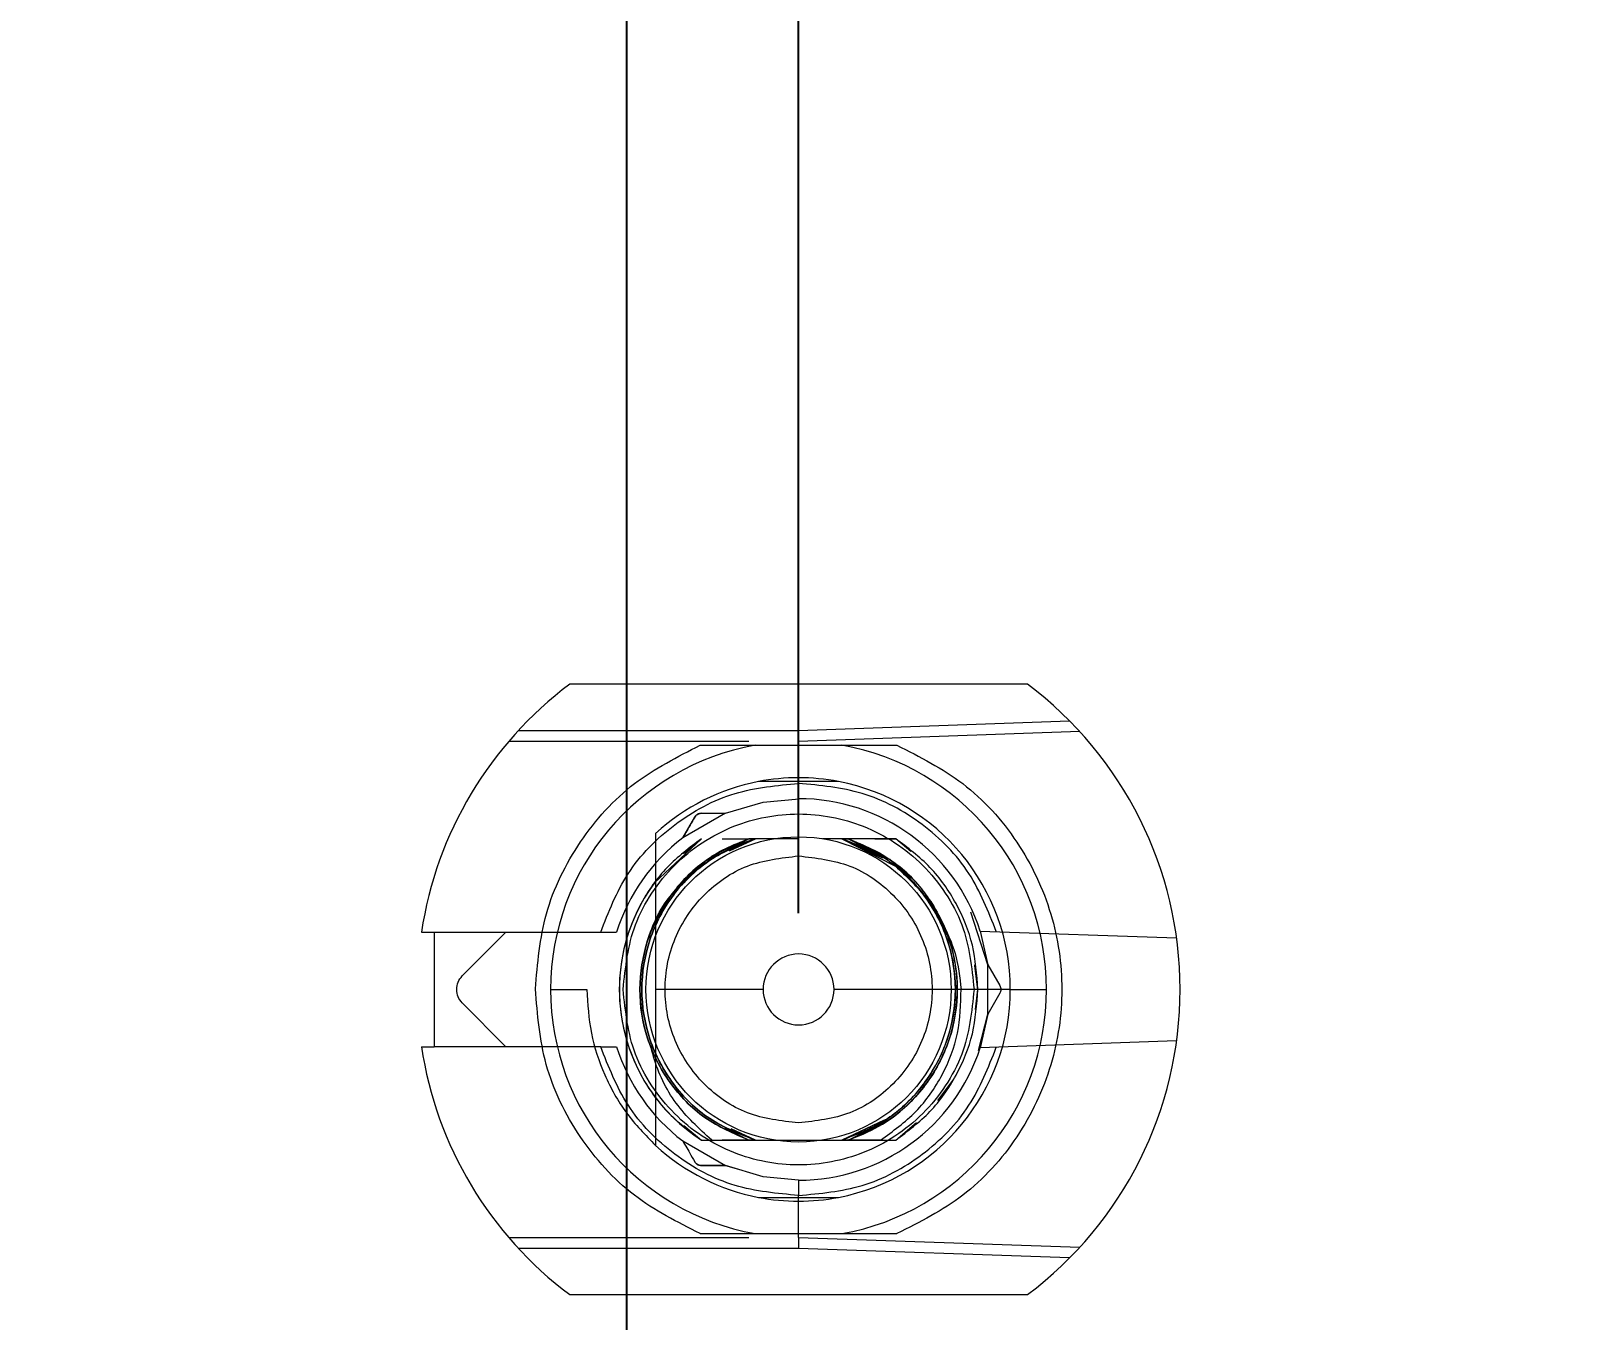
# Model space of a CAD drawing. Header units: millimetres. Extents: x -84 to 500, y -79 to 355.
# Drawn here: x 218.03 to 238.23, y 236.21 to 253.1 of the extents above; entities that cross this region are included whole.
import ezdxf
from ezdxf.lldxf.tags import DXFTag

# ---------------------------------------------------------------- set-up
doc = ezdxf.new("R2010")
doc.units = ezdxf.units.MM
doc.header["$PDSIZE"] = -1
tags = doc.linetypes.add('HIDDEN', pattern=[1.905, 1.27, -0.635]).pattern_tags.tags
tags[6:7] = [DXFTag(74, 4), DXFTag(75, 0), DXFTag(340, '0'), DXFTag(46, 1.0), DXFTag(50, 0.0), DXFTag(44, 0.0), DXFTag(45, 0.0)]
tags[4:5] = [DXFTag(74, 4), DXFTag(75, 0), DXFTag(340, '0'), DXFTag(46, 1.0), DXFTag(50, 0.0), DXFTag(44, 0.0), DXFTag(45, 0.0)]
doc.dimstyles.new('ISO-25', dxfattribs={"dimtxt": 2.5, "dimasz": 2.5, "dimexe": 1.25, "dimexo": 0.625, "dimtad": 1, "dimtxsty": 'Standard', "dimcen": 2.5, "dimadec": 0, "dimazin": 0, "dimtfac": 1, "dimtmove": 0, "dimatfit": 3, "dimfxl": 0, "dimarcsym": 0})

# ---------------------------------------------------------------- blocks, each defined once
blk = doc.blocks.new('*D173')
at = {"color": 0, "linetype": 'ByBlock', "lineweight": -2}
for p, q in [((277.156, 317.086), (277.156, 345.059)), ((272.91, 310.482), (277.156, 317.086)), ((272.91, 282.085), (272.91, 310.482))]:
    blk.add_line(p, q, dxfattribs=at)
at = {"layer": 'DEFPOINTS', "color": 0, "linetype": 'ByBlock'}
blk.add_point((272.91, 281.085), dxfattribs=at)
at = {"color": 0, "linetype": 'ByBlock', "insert": (273.882, 335.136), "char_height": 3.5, "attachment_point": 5, "rotation": 90}
blk.add_mtext('273,130', dxfattribs=at)
blk = doc.blocks.new('*D104')
at = {"color": 0, "linetype": 'ByBlock', "lineweight": -2}
for p, q in [((357.387, 315.419), (357.387, 343.952)), ((359.8, 308.815), (357.387, 315.419)), ((359.8, 282.085), (359.8, 308.815))]:
    blk.add_line(p, q, dxfattribs=at)
at = {"layer": 'DEFPOINTS', "color": 0, "linetype": 'ByBlock'}
blk.add_point((359.8, 281.085), dxfattribs=at)
at = {"color": 0, "linetype": 'ByBlock', "insert": (354.113, 333.75), "char_height": 3.5, "attachment_point": 5, "rotation": 90}
blk.add_mtext('359,800', dxfattribs=at)
blk = doc.blocks.new('*D107')
at = {"color": 0, "linetype": 'ByBlock', "lineweight": -2}
blk.add_line((225.565, 287.37), (225.565, 343.578), dxfattribs=at)
at = {"layer": 'DEFPOINTS', "color": 0, "linetype": 'ByBlock'}
blk.add_point((225.565, 286.37), dxfattribs=at)
at = {"color": 0, "linetype": 'ByBlock', "insert": (222.291, 332.78), "char_height": 3.5, "attachment_point": 5, "rotation": 90}
blk.add_mtext('225,565', dxfattribs=at)
blk = doc.blocks.new('*D182')
at = {"color": 0, "linetype": 'ByBlock', "lineweight": -2}
for p, q in [((297.66, 315.284), (297.66, 343.817)), ((306.665, 308.68), (297.66, 315.284)), ((306.665, 287.37), (306.665, 308.68))]:
    blk.add_line(p, q, dxfattribs=at)
at = {"layer": 'DEFPOINTS', "color": 0, "linetype": 'ByBlock'}
blk.add_point((306.665, 286.37), dxfattribs=at)
at = {"color": 0, "linetype": 'ByBlock', "insert": (294.386, 333.614), "char_height": 3.5, "attachment_point": 5, "rotation": 90}
blk.add_mtext('306,860', dxfattribs=at)
blk = doc.blocks.new('*D103')
at = {"color": 0, "linetype": 'ByBlock', "lineweight": -2}
blk.add_line((392.56, 287.37), (392.56, 345.31), dxfattribs=at)
at = {"layer": 'DEFPOINTS', "color": 0, "linetype": 'ByBlock'}
blk.add_point((392.56, 286.37), dxfattribs=at)
at = {"color": 0, "linetype": 'ByBlock', "insert": (389.286, 334.81), "char_height": 3.5, "attachment_point": 5, "rotation": 90}
blk.add_mtext('392,560', dxfattribs=at)
blk = doc.blocks.new('*D60')
at = {"color": 0, "linetype": 'ByBlock', "lineweight": -2}
for p, q in [((429.688, 279.42), (436.292, 282.059)), ((436.292, 282.059), (465.42, 282.059)), ((399.51, 279.42), (429.688, 279.42))]:
    blk.add_line(p, q, dxfattribs=at)
at = {"layer": 'DEFPOINTS', "color": 0, "linetype": 'ByBlock'}
blk.add_point((398.51, 279.42), dxfattribs=at)
at = {"color": 0, "linetype": 'ByBlock', "insert": (454.92, 285.333), "char_height": 3.5, "attachment_point": 5}
blk.add_mtext('279,420', dxfattribs=at)
blk = doc.blocks.new('*D190')
at = {"color": 0, "linetype": 'ByBlock', "lineweight": -2}
for p, q in [((429.827, 280.62), (436.431, 290.705)), ((436.431, 290.705), (464.964, 290.705)), ((361.265, 280.62), (429.827, 280.62))]:
    blk.add_line(p, q, dxfattribs=at)
at = {"layer": 'DEFPOINTS', "color": 0, "linetype": 'ByBlock'}
blk.add_point((360.265, 280.62), dxfattribs=at)
at = {"color": 0, "linetype": 'ByBlock', "insert": (454.762, 293.979), "char_height": 3.5, "attachment_point": 5}
blk.add_mtext('280,620', dxfattribs=at)
blk = doc.blocks.new('*D116')
at = {"color": 0, "linetype": 'ByBlock', "lineweight": -2}
for p, q in [((400.941, 308.34), (400.941, 337.468)), ((407.239, 301.736), (400.941, 308.34)), ((407.239, 211.51), (407.239, 301.736))]:
    blk.add_line(p, q, dxfattribs=at)
at = {"layer": 'DEFPOINTS', "color": 0, "linetype": 'ByBlock'}
blk.add_point((407.239, 210.51), dxfattribs=at)
at = {"color": 0, "linetype": 'ByBlock', "insert": (397.667, 326.968), "char_height": 3.5, "attachment_point": 5, "rotation": 90}
blk.add_mtext('407,239', dxfattribs=at)
blk = doc.blocks.new('*D94')
at = {"color": 0, "linetype": 'ByBlock', "lineweight": -2}
for p, q in [((432.095, 298.31), (435.867, 300.366)), ((435.867, 300.366), (463.84, 300.366)), ((426.491, 298.31), (432.095, 298.31))]:
    blk.add_line(p, q, dxfattribs=at)
at = {"layer": 'DEFPOINTS', "color": 0, "linetype": 'ByBlock'}
blk.add_point((425.491, 298.31), dxfattribs=at)
at = {"color": 0, "linetype": 'ByBlock', "insert": (453.918, 303.64), "char_height": 3.5, "attachment_point": 5}
blk.add_mtext('298,310', dxfattribs=at)
blk = doc.blocks.new('*D100')
at = {"color": 0, "linetype": 'ByBlock', "lineweight": -2}
for p, q in [((438.404, 304.8), (441.522, 311.942)), ((441.522, 311.942), (469.46, 311.942)), ((432.8, 304.8), (438.404, 304.8))]:
    blk.add_line(p, q, dxfattribs=at)
at = {"layer": 'DEFPOINTS', "color": 0, "linetype": 'ByBlock'}
blk.add_point((431.8, 304.8), dxfattribs=at)
at = {"color": 0, "linetype": 'ByBlock', "insert": (459.555, 315.216), "char_height": 3.5, "attachment_point": 5}
blk.add_mtext('304,800', dxfattribs=at)
blk = doc.blocks.new('*D102')
at = {"color": 0, "linetype": 'ByBlock', "lineweight": -2}
for p, q in [((423.034, 313.81), (423.034, 341.188)), ((431.8, 311.404), (423.034, 313.81)), ((431.8, 305.8), (431.8, 311.404))]:
    blk.add_line(p, q, dxfattribs=at)
at = {"layer": 'DEFPOINTS', "color": 0, "linetype": 'ByBlock'}
blk.add_point((431.8, 304.8), dxfattribs=at)
at = {"color": 0, "linetype": 'ByBlock', "insert": (419.76, 331.563), "char_height": 3.5, "attachment_point": 5, "rotation": 90}
blk.add_mtext('431,800', dxfattribs=at)
blk = doc.blocks.new('*D114')
at = {"color": 0, "linetype": 'ByBlock', "lineweight": -2}
for p, q in [((427.163, 240.585), (433.767, 246.415)), ((433.767, 246.415), (462.895, 246.415)), ((407.051, 240.585), (427.163, 240.585))]:
    blk.add_line(p, q, dxfattribs=at)
at = {"layer": 'DEFPOINTS', "color": 0, "linetype": 'ByBlock'}
blk.add_point((406.051, 240.585), dxfattribs=at)
at = {"color": 0, "linetype": 'ByBlock', "insert": (452.395, 249.689), "char_height": 3.5, "attachment_point": 5}
blk.add_mtext('240,585', dxfattribs=at)
blk = doc.blocks.new('*D117')
at = {"color": 0, "linetype": 'ByBlock', "lineweight": -2}
for p, q in [((375.623, 311.577), (375.623, 340.11)), ((378.2, 304.973), (375.623, 311.577)), ((378.2, 242.005), (378.2, 304.973))]:
    blk.add_line(p, q, dxfattribs=at)
at = {"layer": 'DEFPOINTS', "color": 0, "linetype": 'ByBlock'}
blk.add_point((378.2, 241.005), dxfattribs=at)
at = {"color": 0, "linetype": 'ByBlock', "insert": (372.349, 329.907), "char_height": 3.5, "attachment_point": 5, "rotation": 90}
blk.add_mtext('378,200', dxfattribs=at)
blk = doc.blocks.new('*D118')
at = {"color": 0, "linetype": 'ByBlock', "lineweight": -2}
for p, q in [((346.874, 316.264), (346.874, 343.047)), ((350.01, 309.66), (346.874, 316.264)), ((350.01, 242.005), (350.01, 309.66))]:
    blk.add_line(p, q, dxfattribs=at)
at = {"layer": 'DEFPOINTS', "color": 0, "linetype": 'ByBlock'}
blk.add_point((350.01, 241.005), dxfattribs=at)
at = {"color": 0, "linetype": 'ByBlock', "insert": (343.6, 333.72), "char_height": 3.5, "attachment_point": 5, "rotation": 90}
blk.add_mtext('350,010', dxfattribs=at)
blk = doc.blocks.new('*D186')
at = {"color": 0, "linetype": 'ByBlock', "lineweight": -2}
for p, q in [((332.635, 315.682), (332.635, 344.81)), ((329.69, 309.078), (332.635, 315.682)), ((329.69, 241.54), (329.69, 309.078))]:
    blk.add_line(p, q, dxfattribs=at)
at = {"layer": 'DEFPOINTS', "color": 0, "linetype": 'ByBlock'}
blk.add_point((329.69, 240.54), dxfattribs=at)
at = {"color": 0, "linetype": 'ByBlock', "insert": (329.361, 334.31), "char_height": 3.5, "attachment_point": 5, "rotation": 90}
blk.add_mtext('329,690', dxfattribs=at)
blk = doc.blocks.new('*D120')
at = {"color": 0, "linetype": 'ByBlock', "lineweight": -2}
for p, q in [((316.639, 311.78), (316.639, 340.313)), ((309.37, 305.176), (316.639, 311.78)), ((309.37, 242.005), (309.37, 305.176))]:
    blk.add_line(p, q, dxfattribs=at)
at = {"layer": 'DEFPOINTS', "color": 0, "linetype": 'ByBlock'}
blk.add_point((309.37, 241.005), dxfattribs=at)
at = {"color": 0, "linetype": 'ByBlock', "insert": (313.365, 330.111), "char_height": 3.5, "attachment_point": 5, "rotation": 90}
blk.add_mtext('309,370', dxfattribs=at)
blk = doc.blocks.new('*D178')
at = {"color": 0, "linetype": 'ByBlock', "lineweight": -2}
for p, q in [((289.51, 315.616), (289.51, 344.149)), ((288.991, 309.012), (289.51, 315.616)), ((288.991, 241.567), (288.991, 309.012))]:
    blk.add_line(p, q, dxfattribs=at)
at = {"layer": 'DEFPOINTS', "color": 0, "linetype": 'ByBlock'}
blk.add_point((288.991, 240.567), dxfattribs=at)
at = {"color": 0, "linetype": 'ByBlock', "insert": (286.236, 333.946), "char_height": 3.5, "attachment_point": 5, "rotation": 90}
blk.add_mtext('288,991', dxfattribs=at)
blk = doc.blocks.new('*D174')
at = {"color": 0, "linetype": 'ByBlock', "lineweight": -2}
for p, q in [((270.766, 315.543), (270.766, 344.671)), ((268.51, 308.939), (270.766, 315.543)), ((268.51, 242.005), (268.51, 308.939))]:
    blk.add_line(p, q, dxfattribs=at)
at = {"layer": 'DEFPOINTS', "color": 0, "linetype": 'ByBlock'}
blk.add_point((268.51, 241.005), dxfattribs=at)
at = {"color": 0, "linetype": 'ByBlock', "insert": (267.492, 334.171), "char_height": 3.5, "attachment_point": 5, "rotation": 90}
blk.add_mtext('268,730', dxfattribs=at)
blk = doc.blocks.new('*D168')
at = {"color": 0, "linetype": 'ByBlock', "lineweight": -2}
for p, q in [((252.259, 316.84), (252.259, 344.813)), ((248.41, 310.236), (252.259, 316.84)), ((248.41, 241.54), (248.41, 310.236))]:
    blk.add_line(p, q, dxfattribs=at)
at = {"layer": 'DEFPOINTS', "color": 0, "linetype": 'ByBlock'}
blk.add_point((248.41, 240.54), dxfattribs=at)
at = {"color": 0, "linetype": 'ByBlock', "insert": (248.985, 334.89), "char_height": 3.5, "attachment_point": 5, "rotation": 90}
blk.add_mtext('248,410', dxfattribs=at)
blk = doc.blocks.new('*D167')
at = {"color": 0, "linetype": 'ByBlock', "lineweight": -2}
for p, q in [((237.188, 315.471), (237.188, 344.004)), ((228.09, 308.867), (237.188, 315.471)), ((228.09, 241.54), (228.09, 308.867))]:
    blk.add_line(p, q, dxfattribs=at)
at = {"layer": 'DEFPOINTS', "color": 0, "linetype": 'ByBlock'}
blk.add_point((228.09, 240.54), dxfattribs=at)
at = {"color": 0, "linetype": 'ByBlock', "insert": (233.914, 333.801), "char_height": 3.5, "attachment_point": 5, "rotation": 90}
blk.add_mtext('228,090', dxfattribs=at)
blk = doc.blocks.new('*D166')
at = {"color": 0, "linetype": 'ByBlock', "lineweight": -2}
for p, q in [((231.074, 312.744), (231.074, 341.872)), ((225.84, 306.14), (231.074, 312.744)), ((225.84, 174.27), (225.84, 306.14))]:
    blk.add_line(p, q, dxfattribs=at)
at = {"layer": 'DEFPOINTS', "color": 0, "linetype": 'ByBlock'}
blk.add_point((225.84, 173.27), dxfattribs=at)
at = {"color": 0, "linetype": 'ByBlock', "insert": (227.8, 331.372), "char_height": 3.5, "attachment_point": 5, "rotation": 90}
blk.add_mtext('225,840', dxfattribs=at)
blk = doc.blocks.new('*D169')
at = {"color": 0, "linetype": 'ByBlock', "lineweight": -2}
for p, q in [((244.324, 314.702), (244.324, 342.675)), ((246.16, 308.098), (244.324, 314.702)), ((246.16, 174.27), (246.16, 308.098))]:
    blk.add_line(p, q, dxfattribs=at)
at = {"layer": 'DEFPOINTS', "color": 0, "linetype": 'ByBlock'}
blk.add_point((246.16, 173.27), dxfattribs=at)
at = {"color": 0, "linetype": 'ByBlock', "insert": (241.05, 332.753), "char_height": 3.5, "attachment_point": 5, "rotation": 90}
blk.add_mtext('246,160', dxfattribs=at)
blk = doc.blocks.new('*D176')
at = {"color": 0, "linetype": 'ByBlock', "lineweight": -2}
for p, q in [((260.19, 315.984), (260.19, 345.112)), ((266.26, 309.38), (260.19, 315.984)), ((266.26, 174.27), (266.26, 309.38))]:
    blk.add_line(p, q, dxfattribs=at)
at = {"layer": 'DEFPOINTS', "color": 0, "linetype": 'ByBlock'}
blk.add_point((266.26, 173.27), dxfattribs=at)
at = {"color": 0, "linetype": 'ByBlock', "insert": (256.916, 334.612), "char_height": 3.5, "attachment_point": 5, "rotation": 90}
blk.add_mtext('266,480', dxfattribs=at)
blk = doc.blocks.new('*D177')
at = {"color": 0, "linetype": 'ByBlock', "lineweight": -2}
for p, q in [((283.068, 313.271), (283.068, 341.804)), ((286.8, 306.667), (283.068, 313.271)), ((286.8, 174.27), (286.8, 306.667))]:
    blk.add_line(p, q, dxfattribs=at)
at = {"layer": 'DEFPOINTS', "color": 0, "linetype": 'ByBlock'}
blk.add_point((286.8, 173.27), dxfattribs=at)
at = {"color": 0, "linetype": 'ByBlock', "insert": (279.794, 331.601), "char_height": 3.5, "attachment_point": 5, "rotation": 90}
blk.add_mtext('286,800', dxfattribs=at)
blk = doc.blocks.new('*D183')
at = {"color": 0, "linetype": 'ByBlock', "lineweight": -2}
for p, q in [((308.562, 314.116), (308.562, 341.494)), ((306.925, 307.512), (308.562, 314.116)), ((306.925, 174.27), (306.925, 307.512))]:
    blk.add_line(p, q, dxfattribs=at)
at = {"layer": 'DEFPOINTS', "color": 0, "linetype": 'ByBlock'}
blk.add_point((306.925, 173.27), dxfattribs=at)
at = {"color": 0, "linetype": 'ByBlock', "insert": (305.288, 331.869), "char_height": 3.5, "attachment_point": 5, "rotation": 90}
blk.add_mtext('307,120', dxfattribs=at)
blk = doc.blocks.new('*D185')
at = {"color": 0, "linetype": 'ByBlock', "lineweight": -2}
for p, q in [((325.43, 309.484), (325.43, 338.612)), ((327.44, 302.88), (325.43, 309.484)), ((327.44, 174.27), (327.44, 302.88))]:
    blk.add_line(p, q, dxfattribs=at)
at = {"layer": 'DEFPOINTS', "color": 0, "linetype": 'ByBlock'}
blk.add_point((327.44, 173.27), dxfattribs=at)
at = {"color": 0, "linetype": 'ByBlock', "insert": (322.156, 328.112), "char_height": 3.5, "attachment_point": 5, "rotation": 90}
blk.add_mtext('327,440', dxfattribs=at)
blk = doc.blocks.new('*D187')
at = {"color": 0, "linetype": 'ByBlock', "lineweight": -2}
for p, q in [((338.803, 312.856), (338.803, 341.984)), ((347.76, 306.252), (338.803, 312.856)), ((347.76, 174.27), (347.76, 306.252))]:
    blk.add_line(p, q, dxfattribs=at)
at = {"layer": 'DEFPOINTS', "color": 0, "linetype": 'ByBlock'}
blk.add_point((347.76, 173.27), dxfattribs=at)
at = {"color": 0, "linetype": 'ByBlock', "insert": (335.529, 331.484), "char_height": 3.5, "attachment_point": 5, "rotation": 90}
blk.add_mtext('347,760', dxfattribs=at)
blk = doc.blocks.new('*D188')
at = {"color": 0, "linetype": 'ByBlock', "lineweight": -2}
for p, q in [((366.99, 308.283), (366.99, 337.411)), ((375.63, 301.679), (366.99, 308.283)), ((375.63, 176.67), (375.63, 301.679))]:
    blk.add_line(p, q, dxfattribs=at)
at = {"layer": 'DEFPOINTS', "color": 0, "linetype": 'ByBlock'}
blk.add_point((375.63, 175.67), dxfattribs=at)
at = {"color": 0, "linetype": 'ByBlock', "insert": (363.716, 326.911), "char_height": 3.5, "attachment_point": 5, "rotation": 90}
blk.add_mtext('375,630', dxfattribs=at)

msp = doc.modelspace()

# ---------------------------------------------------------------- linework, layer by layer
at = {"color": 7, "linetype": 'Continuous', "lineweight": 15}
for p, q in [((231.09, 244.54), (225.09, 244.54)), ((223.1466, 241.29), (223.315, 241.29)), ((223.315, 241.29), (223.315, 239.79)), ((224.84, 240.54), (225.315, 240.54)), ((227.6252, 240.54), (226.215, 240.54)), ((230.865, 240.54), (228.5548, 240.54)), ((230.865, 240.54), (231.34, 240.54)), ((223.1466, 239.79), (223.315, 239.79)), ((225.09, 236.54), (231.09, 236.54))]:
    msp.add_line(p, q, dxfattribs=at)
at = {"color": 7, "linetype": 'HIDDEN', "lineweight": 0}
for p, q in [((228.09, 243.9344), (231.6425, 244.0585)), ((224.4187, 243.9343), (228.09, 243.9343)), ((228.09, 243.79), (228.09, 243.9344)), ((231.7757, 243.9187), (228.09, 243.79)), ((227.4397, 243.79), (224.2903, 243.79)), ((228.09, 243.24), (228.09, 243.79)), ((228.09, 243.24), (228.09, 243.04)), ((228.6144, 243.265), (228.6144, 243.265)), ((227.1301, 242.8484), (226.5709, 242.5255)), ((226.5709, 242.5255), (226.7284, 242.7984)), ((226.2008, 241.9376), (226.8165, 242.515)), ((226.8165, 242.515), (226.5805, 242.3172)), ((226.8674, 242.2211), (227.4391, 242.515)), ((226.8674, 242.221), (227.4391, 242.515)), ((227.0891, 242.515), (227.4391, 242.515)), ((227.185, 242.3552), (227.524, 242.515)), ((227.524, 242.515), (227.185, 242.3552)), ((227.4391, 242.515), (227.198, 242.391)), ((227.7748, 242.515), (227.524, 242.515)), ((228.0084, 242.515), (227.7748, 242.515)), ((228.09, 242.515), (227.8219, 242.515)), ((228.656, 242.515), (228.4052, 242.515)), ((228.656, 242.515), (229.3615, 242.1538)), ((228.656, 242.515), (229.1259, 242.2934)), ((229.1258, 242.2935), (228.656, 242.515)), ((228.656, 242.515), (229.1881, 242.2641)), ((229.1881, 242.2641), (228.656, 242.515)), ((228.656, 242.515), (229.1881, 242.2641)), ((229.1881, 242.2641), (228.656, 242.515)), ((229.3635, 242.515), (228.7409, 242.515)), ((229.1879, 242.2852), (228.7409, 242.515)), ((228.7409, 242.515), (229.2549, 242.2507)), ((229.2549, 242.2507), (228.7409, 242.515)), ((228.7409, 242.515), (229.2549, 242.2507)), ((229.0909, 242.515), (229.3635, 242.515)), ((229.5029, 242.3982), (229.3635, 242.515)), ((229.561, 242.3496), (229.3635, 242.515)), ((230.5691, 240.8629), (230.3489, 241.551)), ((223.315, 241.29), (225.4963, 241.29)), ((223.6819, 240.7168), (224.2552, 241.29)), ((230.4701, 241.3049), (233.0442, 241.215)), ((230.4701, 241.3049), (230.5691, 240.8629)), ((230.44, 240.54), (230.3994, 240.8637)), ((230.44, 240.54), (230.4011, 240.8503)), ((230.5691, 240.8629), (230.7266, 240.59)), ((230.5691, 240.2171), (230.5691, 240.8629)), ((230.4068, 240.2751), (230.44, 240.54)), ((230.7266, 240.49), (230.5691, 240.2171)), ((224.2552, 239.79), (223.6819, 240.3632)), ((230.45, 239.7392), (230.5691, 240.2171)), ((230.5691, 240.2171), (230.4701, 239.7751)), ((233.0442, 239.865), (230.4701, 239.7751)), ((225.4963, 239.79), (223.315, 239.79)), ((229.9145, 239.0834), (230.1252, 239.365)), ((229.2125, 238.8274), (228.656, 238.565)), ((228.656, 238.565), (229.2125, 238.8274)), ((229.2125, 238.8274), (228.656, 238.565)), ((228.656, 238.565), (229.2125, 238.8274)), ((228.7409, 238.565), (229.2532, 238.8284)), ((229.3635, 238.565), (229.637, 238.7942)), ((226.5881, 238.7564), (226.8165, 238.565)), ((226.6382, 238.7144), (226.8165, 238.565)), ((227.1243, 238.7269), (227.4391, 238.565)), ((227.524, 238.565), (227.2067, 238.7146)), ((227.2111, 238.7125), (227.524, 238.565)), ((226.5709, 238.5545), (227.1301, 238.2316)), ((226.8165, 238.565), (227.7748, 238.565)), ((227.0891, 238.565), (227.4391, 238.565)), ((227.4391, 238.565), (227.0891, 238.565)), ((227.7748, 238.565), (228.4052, 238.565)), ((228.4052, 238.565), (229.1626, 238.565)), ((228.7409, 238.565), (229.3635, 238.565)), ((229.1626, 238.565), (228.7409, 238.565)), ((227.1301, 238.2316), (226.815, 238.2316)), ((227.1301, 238.2316), (227.3323, 238.1736)), ((228.09, 238.04), (228.09, 237.84)), ((228.09, 237.29), (228.09, 237.84)), ((224.2903, 237.29), (227.4397, 237.29)), ((228.09, 237.29), (231.7757, 237.1613)), ((228.09, 237.29), (228.09, 237.1457)), ((228.09, 237.1457), (224.4187, 237.1457)), ((231.6425, 237.0215), (228.09, 237.1456))]:
    msp.add_line(p, q, dxfattribs=at)
at = {"color": 7, "linetype": 'HIDDEN', "lineweight": 0, "flags": 128}
for points in [[(227.1301, 242.8484), (227.6244, 242.9963), (228.0985, 243.04)], [(226.8165, 242.515), (226.8165, 242.515)], [(227.524, 242.515), (227.524, 242.515)], [(227.524, 242.515), (227.524, 242.515)], [(227.524, 242.515), (227.524, 242.515)], [(227.524, 242.515), (227.524, 242.515)], [(227.524, 242.515), (227.524, 242.515)], [(228.656, 242.515), (228.656, 242.515)], [(228.656, 242.515), (228.656, 242.515)], [(228.656, 242.515), (228.656, 242.515)], [(228.656, 242.515), (228.656, 242.515)], [(228.656, 242.515), (228.656, 242.515)], [(228.656, 242.515), (228.656, 242.515)], [(228.656, 242.515), (228.656, 242.515)], [(228.656, 242.515), (228.656, 242.515)], [(229.3635, 242.515), (229.3635, 242.515)], [(226.1608, 239.7639), (226.157, 239.7925), (226.1569, 239.8014), (226.1571, 239.8027), (226.1575, 239.8036), (226.1577, 239.8037), (226.1577, 239.8038), (226.1578, 239.8038), (226.1578, 239.8038), (226.1578, 239.8038), (226.1578, 239.8038), (226.1578, 239.8038), (226.1577, 239.8038), (226.1575, 239.8038), (226.1574, 239.8038), (226.1574, 239.8038), (226.1574, 239.8038), (226.1574, 239.8038), (226.1574, 239.8038), (226.1575, 239.8038), (226.1577, 239.8039), (226.1579, 239.8039), (226.158, 239.804), (226.158, 239.804), (226.1581, 239.804), (226.1581, 239.804), (226.1581, 239.804), (226.1581, 239.804), (226.1584, 239.804), (226.1588, 239.8039), (226.1594, 239.8035), (226.1621, 239.8006), (226.2263, 239.6711), (226.3134, 239.5081)], [(229.8692, 239.5128), (229.8692, 239.5128)], [(229.1172, 238.7608), (229.1172, 238.7608)], [(226.8165, 238.565), (226.8165, 238.565)], [(226.8165, 238.565), (226.8165, 238.565)], [(226.8165, 238.565), (226.8165, 238.565)], [(226.8165, 238.565), (226.8165, 238.565)], [(226.8165, 238.565), (226.8165, 238.565)], [(226.8165, 238.565), (226.8165, 238.565)], [(226.8165, 238.565), (226.8165, 238.565)], [(226.8165, 238.565), (226.8165, 238.565)], [(227.7748, 238.565), (227.7748, 238.565)], [(228.4052, 238.565), (228.4052, 238.565)], [(229.3635, 238.565), (229.3635, 238.565)], [(229.3635, 238.565), (229.3635, 238.565)], [(229.3635, 238.565), (229.3635, 238.565)], [(229.3635, 238.565), (229.3635, 238.565)], [(229.3635, 238.565), (229.3635, 238.565)], [(229.3635, 238.565), (229.3635, 238.565)], [(229.3635, 238.565), (229.3635, 238.565)], [(228.09, 238.04), (227.6244, 238.0837), (227.1301, 238.2316)]]:
    msp.add_lwpolyline(points, dxfattribs=at)
at = {"color": 7, "linetype": 'HIDDEN', "lineweight": 0}
msp.add_circle((228.09, 240.54), 2, dxfattribs=at)
at = {"color": 7, "linetype": 'Continuous', "lineweight": 15}
for radius, start, end in [(5, 126.8699, 171.37307), (5, 306.8699, 53.1301), (3.25, 100.06327, 180), (3.25, 0, 79.93673), (2.775, 100.89324, 132.50663), (2.775, 79.10676, 100.89295), (2.775, 0, 79.10705), (0.4648, 0, 180), (3.25, 180, 259.93673), (0.4648, 180, 0), (2.775, 280.89295, 0), (3.25, 280.06327, 0), (5, 188.62693, 233.1301), (2.775, 227.49336, 259.10705), (2.775, 259.10668, 280.89376)]:
    msp.add_arc((228.09, 240.54), radius, start, end, dxfattribs=at)
at = {"color": 7, "linetype": 'HIDDEN', "lineweight": 0}
for radius, start, end in [(2.5, 17.81569, 90), (2.5, 127.42024, 162.5424), (2.35, 143.50581, 237.18508), (2.5, 197.4576, 232.57976), (2.5, 270, 342.18431)]:
    msp.add_arc((228.09, 240.54), radius, start, end, dxfattribs=at)
at = {"color": 7, "linetype": 'Continuous', "lineweight": 15}
for points, knots in [([(224.64, 240.546), (224.6686, 240.8795), (224.7272, 241.5617), (225.1934, 242.4995), (225.8903, 243.2811), (226.5017, 243.5893), (226.8006, 243.74)], [0, 0, 0, 0, 0.2444238, 0.5, 0.7555762, 1, 1, 1, 1]), ([(226.8006, 243.74), (226.9351, 243.74), (227.1089, 243.74), (227.3032, 243.74), (227.3838, 243.74), (227.4378, 243.74), (227.4774, 243.74), (227.5036, 243.74), (227.5176, 243.74), (227.5217, 243.74), (227.522, 243.74), (227.5221, 243.74)], [0, 0, 0, 0, 0.5219302, 0.6747067, 0.7796367, 0.8517307, 0.9016652, 0.9545658, 0.9758811, 0.9930943, 1, 1, 1, 1]), ([(227.5221, 243.74), (227.698, 243.74), (228.0505, 243.74), (228.4436, 243.74), (228.636, 243.74), (228.6579, 243.74)], [0, 0, 0, 0, 0.4691002, 0.9396132, 1, 1, 1, 1]), ([(228.6579, 243.74), (228.6584, 243.74), (228.6596, 243.74), (228.6713, 243.74), (228.7148, 243.74), (228.9113, 243.74), (229.1452, 243.74), (229.3414, 243.74), (229.3794, 243.74)], [0, 0, 0, 0, 0.0169294, 0.0393005, 0.081695, 0.2361978, 0.8521567, 1, 1, 1, 1]), ([(229.3794, 243.74), (229.6784, 243.5891), (230.2901, 243.2803), (230.9922, 242.497), (231.4406, 241.5573), (231.5886, 240.54), (231.4406, 239.5227), (230.9922, 238.583), (230.2901, 237.7997), (229.6784, 237.4909), (229.3794, 237.34)], [0, 0, 0, 0, 0.1222036, 0.25, 0.3777964, 0.5, 0.6222036, 0.75, 0.8777964, 1, 1, 1, 1]), ([(228.6144, 243.265), (228.3243, 243.265), (227.9712, 243.265), (227.627, 243.265), (227.5656, 243.265)], [0, 0, 0, 0, 0.8214863, 1, 1, 1, 1]), ([(226.215, 242.5857), (226.215, 242.1481), (226.215, 241.5452), (226.215, 240.7563), (226.215, 240.54)], [0, 0, 0, 0, 0.7257574, 1, 1, 1, 1]), ([(226.8006, 237.34), (226.5009, 237.4912), (225.8877, 237.8005), (225.1897, 238.5854), (224.7242, 239.5271), (224.6676, 240.2115), (224.64, 240.546)], [0, 0, 0, 0, 0.2443904, 0.5, 0.7556096, 1, 1, 1, 1]), ([(225.315, 240.54), (225.3264, 240.3482), (225.3493, 239.9647), (225.5341, 239.4155), (225.814, 238.9083), (226.0813, 238.6323), (226.215, 238.4943)], [0, 0, 0, 0, 0.2500002, 0.5000003, 0.7500002, 1, 1, 1, 1]), ([(226.215, 240.54), (226.215, 240.3451), (226.215, 239.8407), (226.215, 239.1589), (226.215, 238.7099), (226.215, 238.4943)], [0, 0, 0, 0, 0.2465257, 0.6381396, 1, 1, 1, 1]), ([(227.5656, 237.815), (227.8557, 237.815), (228.2088, 237.815), (228.553, 237.815), (228.6144, 237.815)], [0, 0, 0, 0, 0.821497, 1, 1, 1, 1]), ([(226.8006, 237.34), (226.9351, 237.34), (227.1089, 237.34), (227.3032, 237.34), (227.3838, 237.34), (227.4378, 237.34), (227.4774, 237.34), (227.5036, 237.34), (227.5176, 237.34), (227.5217, 237.34), (227.522, 237.34), (227.5221, 237.34)], [0, 0, 0, 0, 0.5219302, 0.6747067, 0.7796367, 0.8517307, 0.9016652, 0.9545658, 0.9758811, 0.9930943, 1, 1, 1, 1]), ([(227.5221, 237.34), (227.698, 237.34), (228.0505, 237.34), (228.4436, 237.34), (228.636, 237.34), (228.6579, 237.34)], [0, 0, 0, 0, 0.4691002, 0.9396132, 1, 1, 1, 1]), ([(228.6579, 237.34), (228.6584, 237.34), (228.6596, 237.34), (228.6713, 237.34), (228.7148, 237.34), (228.9113, 237.34), (229.1452, 237.34), (229.3414, 237.34), (229.3794, 237.34)], [0, 0, 0, 0, 0.0169294, 0.0393005, 0.081695, 0.2361978, 0.8521567, 1, 1, 1, 1])]:
    msp.add_open_spline(points, degree=3, knots=knots, dxfattribs=at)
at = {"color": 7, "linetype": 'HIDDEN', "lineweight": 0}
for points, knots in [([(225.4963, 241.29), (225.5995, 241.5543), (225.8117, 242.0972), (226.4409, 242.7335), (227.2269, 243.1612), (227.8074, 243.2142), (228.09, 243.24)], [0, 0, 0, 0, 0.24339238, 0.5, 0.75660762, 1, 1, 1, 1]), ([(230.6816, 241.2975), (230.5778, 241.561), (230.3647, 242.1021), (229.7358, 242.7357), (228.9512, 243.1616), (228.372, 243.2143), (228.09, 243.24)], [0, 0, 0, 0, 0.2434225, 0.5, 0.7565775, 1, 1, 1, 1]), ([(225.79, 240.54), (225.8209, 240.8292), (225.8686, 241.2757), (226.1549, 241.8119), (226.4521, 242.1773), (226.8181, 242.4765), (227.3541, 242.7538), (228.09, 242.8958), (228.8257, 242.7538), (229.3618, 242.4766), (229.7277, 242.1775), (230.025, 241.812), (230.3114, 241.2759), (230.3591, 240.8292), (230.39, 240.54)], [0, 0, 0, 0, 0.11972147, 0.18482351, 0.24999997, 0.31510204, 0.38027853, 0.5, 0.61972147, 0.68482351, 0.74999997, 0.81510204, 0.88027853, 1, 1, 1, 1]), ([(226.7284, 242.7984), (226.7333, 242.8056), (226.7431, 242.82), (226.7645, 242.8358), (226.7889, 242.8464), (226.8063, 242.8477), (226.815, 242.8484)], [0, 0, 0, 0, 0.2508005, 0.50000006, 0.74919959, 1, 1, 1, 1]), ([(226.815, 242.8484), (226.8073, 242.8481), (226.7969, 242.8477), (226.7796, 242.8421), (226.7713, 242.8384), (226.7655, 242.8353), (226.7598, 242.8318), (226.7522, 242.8264), (226.7382, 242.814), (226.7326, 242.805), (226.7284, 242.7984)], [0, 0, 0, 0, 0.3001484, 0.4066758, 0.452606, 0.4958734, 0.5400992, 0.5867242, 0.6945387, 1, 1, 1, 1]), ([(226.815, 242.8484), (226.897, 242.8484), (227.0054, 242.8484), (227.1019, 242.8484), (227.1265, 242.8484), (227.1289, 242.8484), (227.1301, 242.8484)], [0, 0, 0, 0, 0.6387178, 0.8437471, 0.9250006, 1, 1, 1, 1]), ([(226.7284, 242.7984), (226.6874, 242.7273), (226.6332, 242.6335), (226.585, 242.5499), (226.5726, 242.5286), (226.5714, 242.5265), (226.5709, 242.5255)], [0, 0, 0, 0, 0.6387212, 0.8437522, 0.9250038, 1, 1, 1, 1]), ([(227.4391, 242.515), (227.2392, 242.4283), (226.8393, 242.2548), (226.3781, 241.7765), (226.0788, 241.1917), (225.9764, 240.54), (226.0788, 239.8884), (226.3781, 239.3035), (226.8393, 238.8252), (227.2392, 238.6517), (227.4391, 238.565)], [0, 0, 0, 0, 0.1249999, 0.2499999, 0.3749998, 0.4999998, 0.6249998, 0.7499998, 0.8749999, 1, 1, 1, 1]), ([(227.524, 238.565), (227.3172, 238.6459), (226.9035, 238.8077), (226.4213, 239.2843), (226.1074, 239.876), (225.9996, 240.54), (226.1073, 241.204), (226.4213, 241.7957), (226.9035, 242.2723), (227.3172, 242.4341), (227.524, 242.515)], [0, 0, 0, 0, 0.1249999, 0.2499999, 0.375, 0.5000001, 0.625, 0.75, 0.8750001, 1, 1, 1, 1]), ([(227.524, 242.515), (227.3172, 242.4341), (226.9035, 242.2723), (226.4213, 241.7957), (226.1073, 241.204), (225.9996, 240.54), (226.1074, 239.876), (226.4213, 239.2843), (226.9035, 238.8077), (227.3172, 238.6459), (227.524, 238.565)], [0, 0, 0, 0, 0.1249999, 0.25, 0.375, 0.4999999, 0.625, 0.7500001, 0.8750001, 1, 1, 1, 1]), ([(227.524, 238.5651), (227.3172, 238.646), (226.9035, 238.8078), (226.4213, 239.2843), (226.1074, 239.876), (225.9996, 240.54), (226.1074, 241.204), (226.4213, 241.7957), (226.9035, 242.2722), (227.3172, 242.434), (227.524, 242.515)], [0, 0, 0, 0, 0.125, 0.2499999, 0.3749997, 0.4999996, 0.6249996, 0.7499996, 0.8749997, 1, 1, 1, 1]), ([(227.524, 242.515), (227.3172, 242.434), (226.9035, 242.2722), (226.4213, 241.7957), (226.1074, 241.204), (225.9996, 240.54), (226.1074, 239.876), (226.4213, 239.2843), (226.9035, 238.8078), (227.3172, 238.646), (227.524, 238.5651)], [0, 0, 0, 0, 0.1250003, 0.2500004, 0.3750004, 0.5000004, 0.6250003, 0.7500001, 0.875, 1, 1, 1, 1]), ([(227.524, 238.565), (227.3172, 238.646), (226.9035, 238.8078), (226.4213, 239.2843), (226.1074, 239.876), (225.9996, 240.54), (226.1074, 241.204), (226.4213, 241.7957), (226.9035, 242.2722), (227.3172, 242.434), (227.524, 242.515)], [0, 0, 0, 0, 0.1250001, 0.2500001, 0.375, 0.5, 0.6249999, 0.7499998, 0.8749999, 1, 1, 1, 1]), ([(227.524, 242.515), (227.3172, 242.434), (226.9035, 242.2722), (226.4213, 241.7957), (226.1074, 241.204), (225.9996, 240.54), (226.1074, 239.876), (226.4213, 239.2843), (226.9035, 238.8078), (227.3172, 238.646), (227.524, 238.565)], [0, 0, 0, 0, 0.1250001, 0.2500002, 0.3750001, 0.5, 0.625, 0.7499999, 0.8749999, 1, 1, 1, 1]), ([(226.4183, 241.7768), (226.5598, 241.9394), (226.8428, 242.2646), (227.2403, 242.4315), (227.4391, 242.515)], [0, 0, 0, 0, 0.5000004, 1, 1, 1, 1]), ([(226.6459, 242.0009), (226.7151, 242.0776), (226.9302, 242.3162), (227.2333, 242.4346), (227.4391, 242.515)], [0, 0, 0, 0, 0.321279, 1, 1, 1, 1]), ([(227.524, 242.515), (227.3848, 242.4668), (227.1064, 242.3704), (226.8723, 242.1914), (226.7553, 242.1019)], [0, 0, 0, 0, 0.5000007, 1, 1, 1, 1]), ([(227.524, 242.515), (227.5236, 242.515), (227.5229, 242.515), (227.516, 242.515), (227.4894, 242.515), (227.4609, 242.515), (227.4391, 242.515)], [0, 0, 0, 0, 0.0688976, 0.145453, 0.3449293, 1, 1, 1, 1]), ([(227.4391, 242.515), (227.4607, 242.515), (227.4888, 242.515), (227.516, 242.515), (227.5229, 242.515), (227.5237, 242.515), (227.524, 242.515)], [0, 0, 0, 0, 0.6594708, 0.8553283, 0.9305157, 1, 1, 1, 1]), ([(228.656, 242.515), (228.6564, 242.515), (228.6571, 242.515), (228.664, 242.515), (228.6906, 242.515), (228.7191, 242.515), (228.7409, 242.515)], [0, 0, 0, 0, 0.0688677, 0.1454157, 0.3449093, 1, 1, 1, 1]), ([(228.7409, 242.515), (228.7193, 242.515), (228.6912, 242.515), (228.664, 242.515), (228.6571, 242.515), (228.6563, 242.515), (228.656, 242.515)], [0, 0, 0, 0, 0.6593585, 0.8552741, 0.9304978, 1, 1, 1, 1]), ([(228.656, 242.515), (228.6564, 242.515), (228.6572, 242.515), (228.664, 242.515), (228.6906, 242.515), (228.7191, 242.515), (228.7409, 242.515)], [0, 0, 0, 0, 0.0689479, 0.1455816, 0.3451712, 1, 1, 1, 1]), ([(228.656, 238.565), (228.8628, 238.6459), (229.2765, 238.8077), (229.7588, 239.2842), (230.0726, 239.876), (230.1804, 240.54), (230.0727, 241.204), (229.7587, 241.7958), (229.2765, 242.2722), (228.8628, 242.4341), (228.656, 242.515)], [0, 0, 0, 0, 0.125, 0.2499999, 0.3749999, 0.5, 0.625, 0.7499999, 0.8749999, 1, 1, 1, 1]), ([(228.7409, 242.515), (228.9408, 242.4283), (229.3407, 242.2548), (229.8019, 241.7765), (230.1012, 241.1917), (230.2037, 240.54), (230.1012, 239.8884), (229.8019, 239.3035), (229.3407, 238.8252), (228.9409, 238.6517), (228.7409, 238.565)], [0, 0, 0, 0, 0.125, 0.25, 0.375, 0.5, 0.6250001, 0.75, 0.875, 1, 1, 1, 1]), ([(230.0295, 241.2571), (229.9543, 241.4299), (229.7924, 241.8019), (229.3378, 242.2537), (228.9399, 242.4279), (228.7409, 242.515)], [0, 0, 0, 0, 0.3025439, 0.6512717, 1, 1, 1, 1]), ([(228.7409, 242.515), (228.9449, 242.4323), (229.2895, 242.2925), (229.5332, 242.015), (229.6326, 241.9018)], [0, 0, 0, 0, 0.5921104, 1, 1, 1, 1]), ([(227.4391, 238.565), (227.2392, 238.6517), (226.8393, 238.8251), (226.3781, 239.3036), (226.0791, 239.8881), (225.9755, 240.5411), (226.0822, 241.1876), (226.3371, 241.7308), (226.6116, 241.9782), (226.7245, 242.0799)], [0, 0, 0, 0, 0.1492875, 0.2985749, 0.4478623, 0.5971496, 0.746437, 0.8957243, 1, 1, 1, 1]), ([(227.4391, 238.565), (227.2392, 238.6517), (226.8393, 238.8251), (226.3781, 239.3036), (226.0791, 239.8881), (225.9754, 240.5411), (226.0823, 241.1875), (226.3351, 241.7277), (226.6067, 241.9727), (226.7167, 242.072)], [0, 0, 0, 0, 0.1496693, 0.2993386, 0.4490079, 0.5986771, 0.7483464, 0.8980157, 1, 1, 1, 1]), ([(226.7146, 242.0699), (226.6053, 241.9713), (226.3345, 241.7269), (226.0823, 241.1875), (225.9754, 240.5411), (226.079, 239.888), (226.378, 239.3036), (226.8393, 238.8251), (227.2392, 238.6517), (227.4391, 238.565)], [0, 0, 0, 0, 0.1013776, 0.2511479, 0.4009184, 0.550689, 0.7004591, 0.8502298, 1, 1, 1, 1]), ([(226.7553, 242.1019), (226.6632, 242.0153), (226.555, 241.9136), (226.4509, 241.8), (226.429, 241.7805), (226.4221, 241.7767), (226.4197, 241.7763), (226.4188, 241.7765), (226.4184, 241.7767), (226.4183, 241.7768)], [0, 0, 0, 0, 0.8053593, 0.9459667, 0.9826923, 0.9932326, 0.9969187, 0.9985022, 1, 1, 1, 1]), ([(229.3615, 242.1538), (229.4998, 242.0257), (229.7765, 241.7696), (230.0398, 241.2611), (230.1641, 240.7072), (230.1312, 240.1387), (229.9464, 239.6001), (229.6217, 239.1345), (229.1855, 238.7635), (228.8325, 238.6312), (228.656, 238.565)], [0, 0, 0, 0, 0.125, 0.2500002, 0.3750006, 0.5000009, 0.6250009, 0.7500008, 0.8750004, 1, 1, 1, 1]), ([(229.9625, 241.4446), (229.8799, 241.5787), (229.7156, 241.8456), (229.4791, 242.0514), (229.3615, 242.1538)], [0, 0, 0, 0, 0.502467, 1, 1, 1, 1]), ([(227.4391, 238.565), (227.2392, 238.6517), (226.8393, 238.8251), (226.378, 239.3036), (226.0791, 239.888), (225.9751, 240.5414), (226.0835, 241.1865), (226.3169, 241.6995), (226.5615, 241.9236), (226.6459, 242.0009)], [0, 0, 0, 0, 0.1532182, 0.3064365, 0.4596547, 0.6128729, 0.7660911, 0.9193093, 1, 1, 1, 1]), ([(226.4051, 241.7587), (226.2939, 241.5713), (226.0716, 241.1964), (225.9783, 240.5387), (226.0783, 239.8887), (226.3783, 239.3034), (226.8393, 238.8252), (227.2392, 238.6517), (227.4391, 238.565)], [0, 0, 0, 0, 0.1666667, 0.3333333, 0.5, 0.6666666, 0.8333333, 1, 1, 1, 1]), ([(228.7409, 238.565), (228.8782, 238.6198), (229.1527, 238.7294), (229.5086, 238.9994), (229.8027, 239.3325), (230.0188, 239.7218), (230.1485, 240.1477), (230.1836, 240.5907), (230.1304, 241.0342), (230.0184, 241.3078), (229.9625, 241.4446)], [0, 0, 0, 0, 0.1250001, 0.2500003, 0.3750004, 0.5000004, 0.6250004, 0.7500003, 0.8750002, 1, 1, 1, 1]), ([(229.9625, 241.4446), (230.0305, 241.3019), (230.1674, 241.015), (230.2018, 240.699), (230.2191, 240.54)], [0, 0, 0, 0, 0.49706337, 1, 1, 1, 1]), ([(225.4963, 241.29), (225.524, 241.29), (225.5791, 241.29), (225.6473, 241.29), (225.6965, 241.29), (225.7023, 241.29), (225.7052, 241.29)], [0, 0, 0, 0, 0.2581054, 0.5125954, 0.7555938, 1, 1, 1, 1]), ([(230.39, 240.54), (230.3591, 240.2508), (230.3114, 239.8043), (230.0251, 239.2681), (229.7279, 238.9027), (229.3619, 238.6035), (228.8259, 238.3262), (228.09, 238.1842), (227.3543, 238.3262), (226.8182, 238.6034), (226.4523, 238.9025), (226.155, 239.268), (225.8686, 239.8041), (225.8209, 240.2508), (225.79, 240.54)], [0, 0, 0, 0, 0.1197215, 0.1848235, 0.25, 0.315102, 0.3802785, 0.5, 0.6197215, 0.6848235, 0.75, 0.815102, 0.8802785, 1, 1, 1, 1]), ([(229.1626, 238.565), (229.3255, 238.6822), (229.6492, 238.915), (229.99, 239.408), (230.2038, 239.9594), (230.214, 240.3474), (230.2191, 240.54)], [0, 0, 0, 0, 0.2550541, 0.5067387, 0.755054, 1, 1, 1, 1]), ([(228.09, 237.84), (227.8074, 237.8658), (227.2269, 237.9188), (226.4409, 238.3465), (225.8117, 238.9828), (225.5995, 239.5257), (225.4963, 239.79)], [0, 0, 0, 0, 0.24339238, 0.5, 0.75660762, 1, 1, 1, 1]), ([(225.4963, 239.79), (225.5241, 239.79), (225.5793, 239.79), (225.6475, 239.79), (225.6965, 239.79), (225.7023, 239.79), (225.7052, 239.79)], [0, 0, 0, 0, 0.25862006, 0.51361745, 0.75609034, 1, 1, 1, 1]), ([(226.951, 238.565), (226.7842, 238.7177), (226.4504, 239.0232), (226.2363, 239.4756), (226.1701, 239.7283), (226.1607, 239.7639)], [0, 0, 0, 0, 0.461832, 0.924144, 1, 1, 1, 1]), ([(228.09, 237.84), (228.372, 237.8657), (228.9512, 237.9184), (229.7358, 238.3443), (230.3647, 238.9779), (230.5778, 239.519), (230.6816, 239.7825)], [0, 0, 0, 0, 0.24342254, 0.5, 0.75657746, 1, 1, 1, 1]), ([(226.5709, 238.5545), (226.5714, 238.5535), (226.5727, 238.5514), (226.585, 238.53), (226.6152, 238.4778), (226.6654, 238.3907), (226.7063, 238.3199), (226.7284, 238.2816)], [0, 0, 0, 0, 0.074114, 0.1549226, 0.3599105, 0.65372, 1, 1, 1, 1]), ([(227.4391, 238.565), (227.4607, 238.565), (227.4888, 238.565), (227.516, 238.565), (227.5229, 238.565), (227.5236, 238.565), (227.524, 238.565)], [0, 0, 0, 0, 0.6593264, 0.8552765, 0.9305099, 1, 1, 1, 1]), ([(227.524, 238.565), (227.5237, 238.565), (227.5229, 238.565), (227.5161, 238.565), (227.4894, 238.565), (227.4609, 238.565), (227.4391, 238.565)], [0, 0, 0, 0, 0.06883967, 0.14531384, 0.34467889, 1, 1, 1, 1]), ([(227.4391, 238.565), (227.4607, 238.565), (227.4888, 238.565), (227.5161, 238.565), (227.5229, 238.565), (227.5237, 238.565), (227.524, 238.565)], [0, 0, 0, 0, 0.659561, 0.8553789, 0.9305367, 1, 1, 1, 1]), ([(228.656, 238.565), (228.6564, 238.565), (228.6571, 238.565), (228.664, 238.565), (228.6906, 238.565), (228.7191, 238.565), (228.7409, 238.565)], [0, 0, 0, 0, 0.0688628, 0.1453806, 0.3448142, 1, 1, 1, 1]), ([(228.656, 238.565), (228.6564, 238.565), (228.6571, 238.565), (228.664, 238.565), (228.6906, 238.565), (228.7191, 238.565), (228.7409, 238.565)], [0, 0, 0, 0, 0.0689465, 0.145569, 0.3451359, 1, 1, 1, 1]), ([(228.7409, 238.565), (228.7193, 238.565), (228.6912, 238.565), (228.664, 238.565), (228.6571, 238.565), (228.6563, 238.565), (228.656, 238.565)], [0, 0, 0, 0, 0.6595874, 0.8554208, 0.9305688, 1, 1, 1, 1]), ([(226.815, 238.2316), (226.8063, 238.2323), (226.7889, 238.2336), (226.7645, 238.2442), (226.7431, 238.26), (226.7333, 238.2744), (226.7284, 238.2816)], [0, 0, 0, 0, 0.2508005, 0.5000001, 0.7491996, 1, 1, 1, 1]), ([(226.7284, 238.2816), (226.7325, 238.2751), (226.7381, 238.2663), (226.7515, 238.2541), (226.7589, 238.2488), (226.7644, 238.2453), (226.7703, 238.2421), (226.7788, 238.2382), (226.7966, 238.2323), (226.8072, 238.2319), (226.815, 238.2316)], [0, 0, 0, 0, 0.3001484, 0.4066758, 0.452606, 0.4958734, 0.5400992, 0.5867242, 0.6945387, 1, 1, 1, 1]), ([(226.815, 238.2316), (226.897, 238.2316), (227.0054, 238.2316), (227.1019, 238.2316), (227.1265, 238.2316), (227.1289, 238.2316), (227.1301, 238.2316)], [0, 0, 0, 0, 0.6386768, 0.8437391, 0.9249986, 1, 1, 1, 1])]:
    msp.add_open_spline(points, degree=3, knots=knots, dxfattribs=at)
for points in [[(226.8165, 242.515), (226.6599, 242.3972), (226.3467, 242.1616), (226.006, 241.6749), (225.7887, 241.1267), (225.7156, 240.54), (225.7887, 239.9533), (226.006, 239.4051), (226.3467, 238.9184), (226.6599, 238.6828), (226.8165, 238.565)], [(227.524, 242.515), (227.3848, 242.4668), (227.1064, 242.3704), (226.8723, 242.1914), (226.7553, 242.1019)], [(230.44, 240.54), (230.4259, 240.7356), (230.3978, 241.1267), (230.1722, 241.6749), (229.8337, 242.1616), (229.5203, 242.3972), (229.3635, 242.515)], [(230.44, 240.54), (230.4259, 240.7356), (230.3978, 241.1267), (230.1722, 241.6749), (229.8337, 242.1616), (229.5203, 242.3972), (229.3635, 242.515)], [(228.09, 238.79), (227.861, 238.8163), (227.4029, 238.8689), (226.8203, 239.2736), (226.4311, 239.8521), (226.2944, 240.54), (226.4311, 241.2279), (226.8203, 241.8064), (227.4029, 242.2111), (227.861, 242.2637), (228.09, 242.29)], [(228.09, 242.29), (228.319, 242.2637), (228.7771, 242.2111), (229.3597, 241.8064), (229.7489, 241.2279), (229.8856, 240.54), (229.7489, 239.8521), (229.3597, 239.2736), (228.7771, 238.8689), (228.319, 238.8163), (228.09, 238.79)], [(223.6819, 240.3632), (223.6614, 240.389), (223.6204, 240.4407), (223.6029, 240.54), (223.6204, 240.6393), (223.6614, 240.691), (223.6819, 240.7168)], [(229.3635, 238.565), (229.5203, 238.6828), (229.8337, 238.9184), (230.1722, 239.4051), (230.3978, 239.9533), (230.4259, 240.3444), (230.44, 240.54)], [(229.3635, 238.565), (229.5203, 238.6828), (229.8337, 238.9184), (230.1722, 239.4051), (230.3978, 239.9533), (230.4259, 240.3444), (230.44, 240.54)], [(230.7266, 240.59), (230.7304, 240.5821), (230.738, 240.5663), (230.741, 240.54), (230.738, 240.5137), (230.7304, 240.4979), (230.7266, 240.49)]]:
    msp.add_open_spline(points, degree=3, dxfattribs=at)

# ---------------------------------------------------------------- dimensions: what is measured, and where the dimension line sits
for feature_location, offset, dtype, origin, picture, middle in [((392.56, 286.37), (0, 36.4157), 1, (0, 0), '*D103', (389.286, 334.8097)), ((266.2597, 173.27), (-6.0693, 149.3179), 1, (-0.2203, 0), '*D176', (256.9164, 334.6119)), ((272.9097, 281.0848), (4.2465, 42.6048), 1, (-0.2203, 0), '*D173', (273.8822, 335.136)), ((268.5097, 241.0048), (2.2568, 81.1424), 1, (-0.2203, 0), '*D174', (267.4925, 334.1712)), ((248.41, 240.54), (3.8491, 82.9037), 1, (0, 0), '*D168', (248.9851, 334.8902)), ((329.69, 240.54), (2.9445, 81.7461), 1, (0, 0), '*D186', (329.3605, 334.3101)), ((288.9912, 240.5675), (0.5192, 81.6521), 1, (0, 0), '*D178', (286.2363, 333.9461)), ((228.09, 240.54), (9.098, 81.5345), 1, (0, 0), '*D167', (233.914, 333.801)), ((359.8, 281.0848), (-2.4125, 40.9386), 1, (0, 0), '*D104', (354.1135, 333.7499)), ((306.6653, 286.37), (-9.005, 35.5178), 1, (-0.1947, 0), '*D182', (294.3863, 333.6143)), ((225.565, 286.37), (0, 34.0889), 1, (0, 0), '*D107', (222.291, 332.7804)), ((350.01, 241.0048), (-3.1363, 81.8636), 1, (0, 0), '*D118', (343.5997, 333.7198)), ((246.16, 173.27), (-1.8358, 148.0364), 1, (0, 0), '*D169', (241.0502, 332.7529)), ((347.76, 173.27), (-8.9566, 146.1905), 1, (0, 0), '*D187', (335.5294, 331.4845)), ((225.84, 173.27), (5.2339, 146.078), 1, (0, 0), '*D166', (227.7999, 331.372)), ((286.8, 173.27), (-3.7317, 146.605), 1, (0, 0), '*D177', (279.7943, 331.6015)), ((306.9253, 173.27), (1.6362, 147.4498), 1, (-0.1947, 0), '*D183', (305.2875, 331.8688)), ((431.8, 304.8), (-8.766, 15.614), 1, (0, 0), '*D102', (419.76, 331.563)), ((309.37, 241.0048), (7.2692, 77.3793), 1, (0, 0), '*D120', (313.3652, 330.1105)), ((378.2, 241.0048), (-2.5774, 77.176), 1, (0, 0), '*D117', (372.3486, 329.9072)), ((327.44, 173.27), (-2.0105, 142.8176), 1, (0, 0), '*D185', (322.1555, 328.1116)), ((407.239, 210.51), (-6.298, 104.434), 1, (0, 0), '*D116', (397.667, 326.968)), ((375.63, 175.67), (-8.6404, 139.2171), 1, (0, 0), '*D188', (363.7156, 326.9111)), ((431.8, 304.8), (16.326, 7.1424), 0, (0, 0), '*D100', (459.555, 315.2164)), ((425.4912, 298.3102), (16.9802, 2.0555), 0, (0, 0), '*D94', (453.9179, 303.6397)), ((360.2648, 280.62), (82.7706, 10.0851), 0, (0, 0), '*D190', (454.7618, 293.9791)), ((398.51, 279.42), (44.3857, 2.6391), 0, (0, 0), '*D60', (454.9197, 285.3331)), ((406.0513, 240.585), (34.3199, 5.8296), 0, (0, 0), '*D114', (452.3952, 249.6885))]:
    dim = msp.add_ordinate_dim(feature_location=feature_location, offset=offset, dtype=dtype, origin=origin, dimstyle='ISO-25', override={"dimtxt": 3.5, "dimasz": 3.302, "dimexe": 1, "dimexo": 1, "dimgap": 1.524, "dimtih": 1, "dimtoh": 1, "dimdec": 3, "dimzin": 0, "dimadec": 2, "dimtdec": 3, "dimtzin": 0})
    dim.commit()
    dim.dimension.update_dxf_attribs({"geometry": picture, "text_midpoint": middle})

doc.saveas('drawing.dxf')
